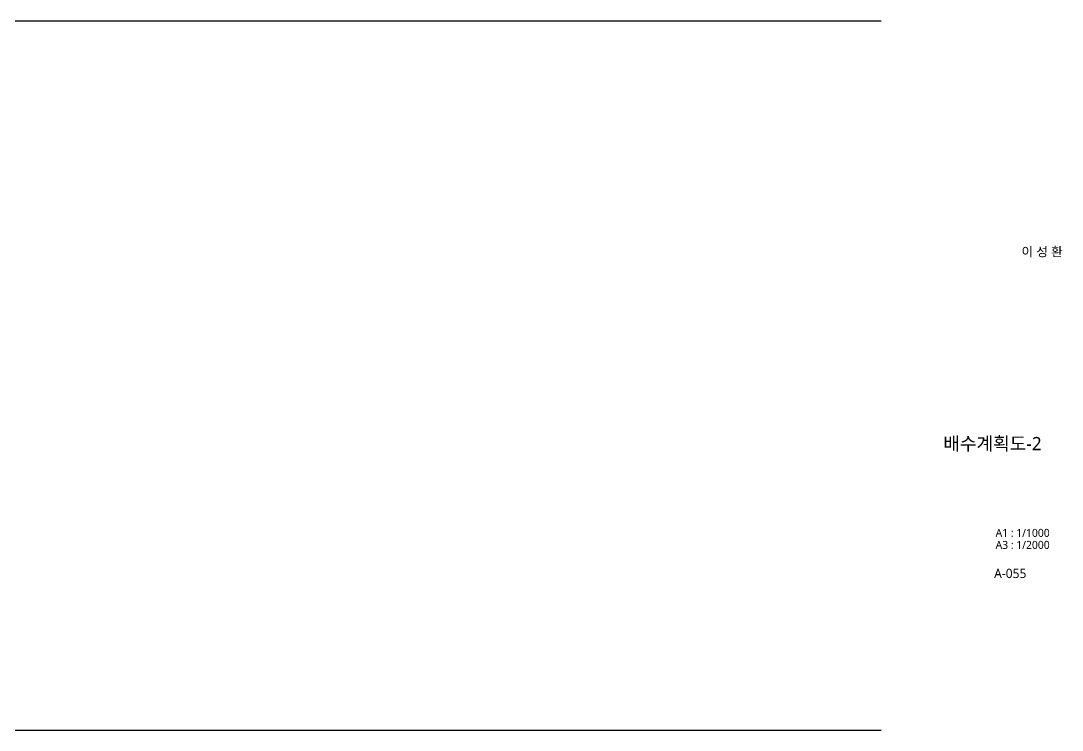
# Model space of a CAD drawing. Header units: millimetres. Extents: x 5104319 to 6731528, y 2502930 to 3039130.
# Drawn here: x 6337923 to 6731528, y 2502930 to 2771030 of the extents above; entities that cross this region are included whole.
import ezdxf
from ezdxf.enums import TextEntityAlignment as Align

# ---------------------------------------------------------------- set-up
doc = ezdxf.new("R2010")
doc.units = ezdxf.units.MM
doc.layers.add('A-BORD-TEXT', color=3, linetype='Continuous', lineweight=25)
doc.styles.add('맑은고딕', font='malgun.ttf')

msp = doc.modelspace()

# ---------------------------------------------------------------- linework, layer by layer
for p, q in [((5944319, 2771030), (6663069, 2771030)), ((5944319, 2502930), (6663069, 2502930))]:
    msp.add_line(p, q)

# ---------------------------------------------------------------- texts
at = {"layer": 'A-BORD-TEXT', "style": '맑은고딕'}
for s, height, p in [('이 성 환', 3500, (6731704, 2682027)), ('A1 : 1/1000', 3000, (6726806, 2575999)), ('A3 : 1/2000', 3000, (6726806, 2571464)), ('A-055', 3500, (6718013, 2560428))]:
    msp.add_text(s, height=height, dxfattribs=at).set_placement(p, align=Align.RIGHT)
msp.add_text('배수계획도-2', height=5000, dxfattribs=at).set_placement((6705194, 2611255), align=Align.MIDDLE_CENTER)

doc.saveas('drawing.dxf')
